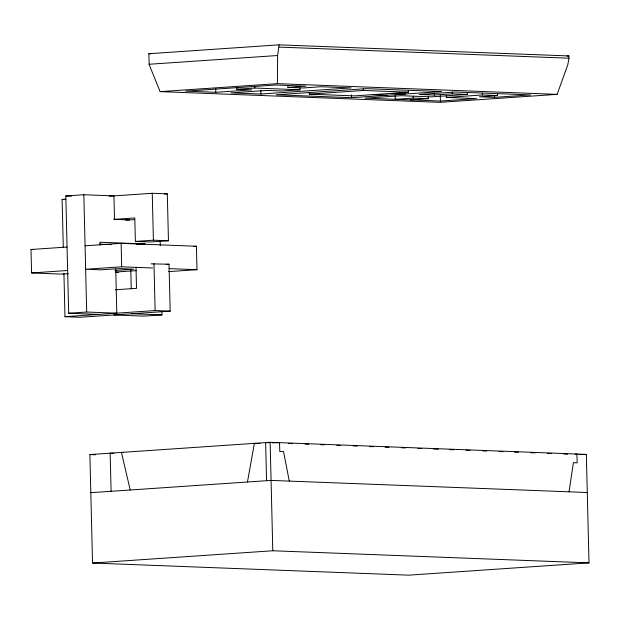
<?xml version="1.0" encoding="UTF-8"?>
<svg xmlns="http://www.w3.org/2000/svg" width="620" height="620" viewBox="0 0 620 620"><rect width="100%" height="100%" fill="white"/><g stroke="black" fill="none" stroke-linecap="round" stroke-linejoin="round"><path stroke-width="0.93" d="M160.123 91.628L277.365 83.646L277.621 55.513L279.078 44.842L148.854 53.715L149.188 64.658L160.123 91.628L439.89 102.347L557.132 94.364L567.796 64.837L568.99 58.203L568.928 55.947L279.078 44.842M569.059 491.815L573.392 462.69L577.15 462.83L576.941 454.042L575.135 454.158M247.45 482.004L254.371 443.354L260.02 443.571M149.11 64.263L277.621 55.513M566.998 56.079L568.928 55.947M236.755 87.397L236.801 89.272L254.82 88.04L299.995 89.776L299.948 87.901M287.858 85.514L287.905 87.389L305.931 86.165L275.815 85.01L185.69 91.148L215.806 92.302L251.852 89.846L236.801 89.272M299.995 89.776L281.968 91.001L266.91 90.427L230.865 92.884L260.974 94.038L351.106 87.893L320.99 86.746L302.963 87.97L287.905 87.389M309.24 92.272L309.287 94.147L363.367 90.466L408.534 92.194L408.487 90.319M408.534 92.194L354.462 95.883L309.287 94.147M351.494 97.689L441.618 91.543L366.335 88.66L276.202 94.798L351.494 97.689L351.424 94.868M497.426 93.682L497.473 95.558L479.446 96.79L494.504 97.363L530.55 94.906L455.266 92.023L419.213 94.48L434.271 95.054L452.298 93.829L467.356 94.403L467.31 92.527M428.288 96.79L428.335 98.665L413.276 98.084L395.25 99.316L395.157 95.565M467.356 94.403L431.303 96.86L401.186 95.705L365.141 98.162L440.425 101.044L476.478 98.588L446.361 97.441L446.315 95.558M410.308 99.89L428.335 98.665M446.361 97.441L482.414 94.984L497.473 95.558M98.781 314.394L68.673 313.24L65.805 195.967L83.832 194.734L113.941 195.889L114.514 219.348L129.572 219.922M63.294 247.481L62.116 199.423L65.953 199.16M109.105 196.222L152.249 193.285L167.307 193.858L168.454 240.769L150.428 241.994L135.369 241.42L134.796 217.961L113.553 219.41M164.432 194.052L167.307 193.858M125.713 220.185L134.4 219.596M135.369 241.42L153.396 240.188L168.454 240.769M68.332 273.653L61.69 274.102L31.574 272.947L31 249.496L67.053 247.039M85.08 245.807L121.125 243.358L196.416 246.241L196.99 269.692L168.524 271.63M136.663 244.536L145.204 243.954L100.029 242.226L100.099 245.04M193.572 246.435L196.416 246.241M151.125 263.841L169.028 264.221L170.175 311.132L80.042 317.269L64.984 316.696L63.93 273.435M31.574 272.947L67.627 270.49M152.59 267.995L121.698 266.809L85.653 269.266L100.704 269.839L118.73 268.615L133.788 269.188L114.816 270.483M166.175 264.415L169.028 264.221M115.645 272.033L136.516 270.607M115.274 289.78L136.516 288.331L136.013 267.693M68.673 313.24L86.692 312.015L116.808 313.17L115.731 269.127M64.984 316.696L155.116 310.558L170.175 311.132M161.913 312.015L161.983 314.898L143.956 316.123L113.84 314.968M89.885 454.561L270.142 442.285L586.35 454.398L589 562.875L408.743 575.159L92.535 563.038L89.885 454.561L95.534 454.778M586.35 454.398L579.018 454.6M90.822 492.675L271.072 480.399L587.279 492.512M92.535 563.038L272.792 550.761L589 562.875M279.132 47.097L568.99 58.203M148.854 53.715L150.784 53.785M277.365 83.646L557.132 94.364M390.507 93.426L405.565 94L405.519 92.124M372.481 94.651L387.539 95.232M65.805 195.967L71.447 196.183M62.116 199.423L63.999 199.493M99.308 244.117L111.801 244.59M31 249.496L32.883 249.565M168.996 268.623L196.99 269.692M115.622 272.335L118.443 272.444M131.866 313.743L161.983 314.898M269.398 442.734L265.639 442.587L266.569 480.702M272.226 442.843L279.55 442.641L279.767 451.438L283.534 451.585L289.292 481.097M288.563 443.471L292.431 443.618M304.978 444.098L308.838 444.246M320.424 444.687L324.291 444.835M336.838 445.315L340.706 445.462M353.253 445.943L357.12 446.098M369.667 446.578L373.535 446.725M385.121 447.167L388.98 447.314M401.535 447.795L405.395 447.942M417.95 448.423L421.809 448.57M433.396 449.019L438.224 449.206M449.81 449.647L453.67 449.795M466.225 450.275L470.084 450.422M482.639 450.903L486.499 451.05M499.054 451.531L502.913 451.678M514.499 452.127L518.359 452.275M530.914 452.755L534.773 452.902M547.328 453.383L551.188 453.53M563.743 454.011L567.602 454.158M123.318 452.484L121.435 452.414L130.216 489.994M113.933 453.321L110.166 453.181L111.096 491.296M494.458 95.488L494.504 97.363M482.368 93.109L482.414 94.984M452.251 91.954L452.298 93.829M440.285 95.418L440.425 101.044M434.225 93.178L434.271 95.054M413.23 96.209L413.276 98.084M363.32 88.59L363.367 90.466M270.142 442.285L272.792 550.761M260.888 90.28L260.974 94.038M254.781 86.165L254.82 88.04M215.713 88.552L215.806 92.302M160.169 240.878L160.293 245.683M152.249 193.285L153.396 240.188M153.969 263.647L155.116 310.558M130.789 269.708L131.262 288.85M121.125 243.358L121.698 266.809M83.832 194.734L86.692 312.015"/></g></svg>
